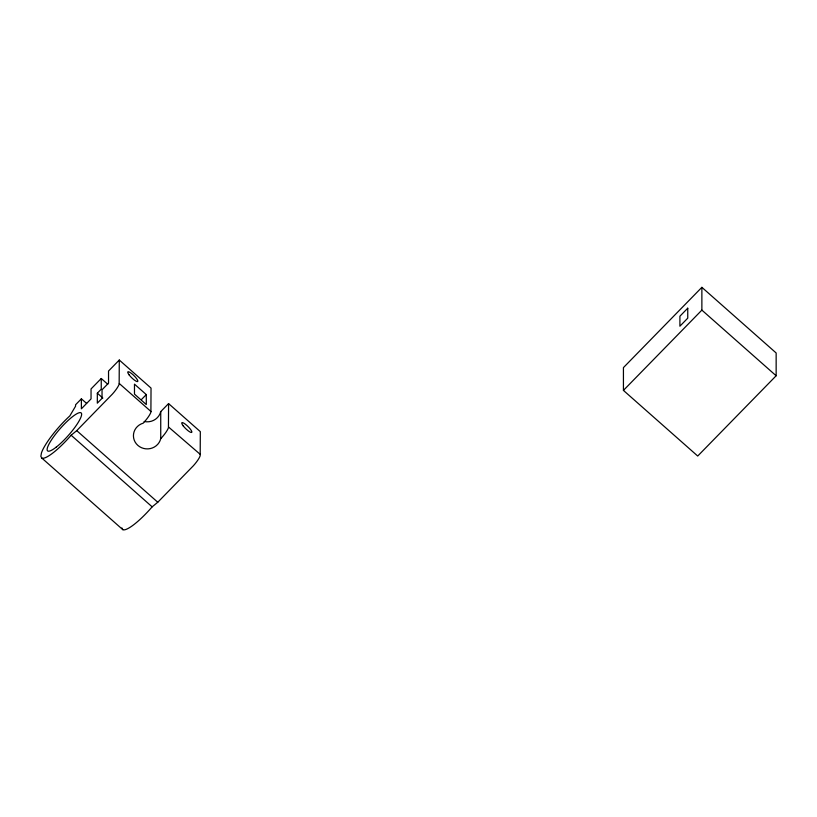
<?xml version="1.0" encoding="UTF-8"?>
<svg xmlns="http://www.w3.org/2000/svg" width="817" height="817" viewBox="0 0 817 817"><rect width="100%" height="100%" fill="white"/><g stroke="black" fill="none" stroke-linecap="round" stroke-linejoin="round"><path stroke-width="1.23" d="M107.762 384.256L101.247 378.496L101.247 389.178L97.325 393.191L97.325 403.159L102.033 398.349L102.033 389.801L108.538 383.142L108.538 371.03L119.282 360.031L151.033 388.085L150.9 412.156A12.674 2.665 -48.5 0 1 144.139 422.144L143.189 423.175A13.828 13.154 0 0 0 137.838 445.377A13.828 13.154 0 0 0 160.735 438.678L161.684 437.646A12.674 2.665 -48.5 0 0 168.445 427.659L168.578 403.588L200.318 431.642L200.185 455.712A12.674 2.665 -48.5 0 1 193.425 465.7L157.773 502.251L152.156 506.846A34.61 7.282 -48.5 0 1 122.836 529.671L41.81 458.061L40.85 456.335L41.463 452.884A34.61 7.282 -48.5 0 1 69.823 415.914L75.573 406.192L75.573 404.772L81.383 398.829L86.622 403.414M101.247 378.496L91.044 388.933L91.044 398.9L81.383 408.796L81.383 398.829M41.81 458.061A34.61 7.282 -48.5 0 0 71.13 435.236L76.737 430.641L112.399 394.09A12.674 2.665 -48.5 0 0 119.159 384.102L119.282 360.031M141.331 399.666L146.294 394.591L134.478 384.143L134.478 394.111L146.294 404.558L146.294 394.591M144.17 421.501A13.828 13.154 0 0 0 160.735 411.615L168.578 403.588M701.874 287.329L623.432 367.609L623.432 390.393L697.718 456.039L776.15 375.759L776.15 352.975L701.874 287.329L701.874 310.113L623.432 390.393M168.578 427.056L200.318 454.436M701.874 310.113L776.15 375.759M119.282 383.5L151.033 411.554M97.325 393.191L102.85 398.073M76.737 430.641L157.773 502.251M71.13 435.236L152.156 506.846M121.886 527.945L122.836 529.671M160.735 411.615L160.735 438.678M687.751 308.193L679.907 316.22L679.907 326.187L687.751 318.16L687.751 308.193M56.179 447.175A25.347 5.331 -48.5 0 0 81.629 414.015A25.347 5.331 -48.5 0 0 55.331 434.491A25.347 5.331 -48.5 0 0 56.179 447.175M183.233 425.892A6.914 1.563 44.3 0 0 191.709 432.418A6.914 1.563 44.3 0 0 185.5 424.319A6.914 1.563 44.3 0 0 183.233 425.892M129.209 375.003A6.914 1.563 44.3 0 0 137.685 381.539A6.914 1.563 44.3 0 0 131.476 373.44A6.914 1.563 44.3 0 0 129.209 375.003"/></g></svg>
